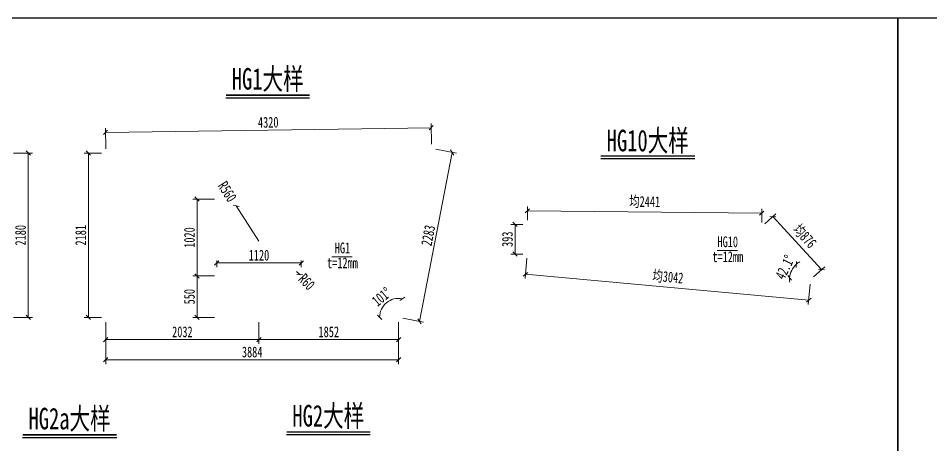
# Model space of a CAD drawing. Header units: millimetres. Extents: x -89049 to 410567, y -307459 to -100425.
# Drawn here: x 332898 to 345002, y -144293 to -138634 of the extents above; entities that cross this region are included whole.
import ezdxf
from ezdxf.enums import TextEntityAlignment as Align

# ---------------------------------------------------------------- set-up
doc = ezdxf.new("R2010")
doc.units = ezdxf.units.MM
doc.layers.get('Defpoints').update_dxf_attribs({"color": 8})
for name, color, linetype, lineweight in [('文字', 7, 'Continuous', 15), ('标注线及字体', 2, 'Continuous', 15), ('细实线', 4, 'Continuous', 15)]:
    doc.layers.add(name, color=color, linetype=linetype, lineweight=lineweight)
doc.styles.add('111', font='', dxfattribs={"width": 0.7})
doc.styles.add('BM_Dim', font='', dxfattribs={"width": 0.85})
doc.styles.get('111').set_extended_font_data('仿宋_GB2312')
doc.styles.get('BM_Dim').set_extended_font_data('仿宋_GB2312')
doc.dimstyles.new('200', dxfattribs={"dimscale": 0, "dimtxt": 2.5, "dimasz": 1, "dimexe": 1, "dimexo": 1, "dimgap": 0.6, "dimtad": 1, "dimdec": 0, "dimdsep": 46, "dimtxsty": '111', "dimblk": 'OBLIQUE', "dimcen": 0, "dimclrd": 4, "dimclre": 4, "dimclrt": 4, "dimadec": 1, "dimazin": 2, "dimtfac": 1, "dimtdec": 0, "dimtix": 1, "dimtmove": 2, "dimatfit": 3, "dimfxl": 4, "dimfxlon": 1, "dimtolj": 1, "dimlwd": -1, "dimlwe": -1, "dimarcsym": 0})

# ---------------------------------------------------------------- blocks, each defined once
blk = doc.blocks.new('_Oblique')
at = {"color": 0, "linetype": 'ByBlock', "lineweight": -2}
blk.add_line((-0.5, -0.5), (0.5, 0.5), dxfattribs=at)
blk = doc.blocks.new('*D1551')
at = {"layer": 'Defpoints', "color": 0, "transparency": 16777216}
for p in [(338375, -140087), (338379, -140362), (334059, -140422)]:
    blk.add_point(p, dxfattribs=at)
at = {"layer": '细实线', "color": 4, "transparency": 16777216}
for p, q in [((338378, -140305), (338374, -140030)), ((334058, -140365), (334054, -140091)), ((334055, -140148), (338375, -140087))]:
    blk.add_line(p, q, dxfattribs=at)
at = {"layer": '细实线', "color": 4, "transparency": 16777216, "xscale": 57.14285714285715, "yscale": 57.14285714285715, "zscale": 57.14285714285715}
for p, rotation in [((334055, -140148), 180.8002505892497), ((338375, -140087), 0.8002505892497132)]:
    blk.add_blockref('_Oblique', p, dxfattribs=dict(at, rotation=rotation))
at = {"layer": '细实线', "color": 4, "transparency": 16777216, "insert": (336214, -140015), "char_height": 142.9, "attachment_point": 5, "rotation": 0.8003, "style": '111'}
blk.add_mtext('\\A1;4320', dxfattribs=at)
blk = doc.blocks.new('*D1554')
at = {"layer": 'Defpoints', "color": 0, "transparency": 16777216}
for p in [(334059, -142603), (337943, -142603), (337943, -143165)]:
    blk.add_point(p, dxfattribs=at)
at = {"layer": '细实线', "color": 4, "transparency": 16777216}
for p, q in [((334059, -142937), (334059, -143222)), ((337943, -142937), (337943, -143222)), ((334059, -143165), (337943, -143165))]:
    blk.add_line(p, q, dxfattribs=at)
at = {"layer": '细实线', "color": 4, "transparency": 16777216, "xscale": 57.14285714285715, "yscale": 57.14285714285715, "zscale": 57.14285714285715}
for p, rotation in [((334059, -143165), 179.9999999999996), ((337943, -143165), 359.9999999999996)]:
    blk.add_blockref('_Oblique', p, dxfattribs=dict(at, rotation=rotation))
at = {"layer": '细实线', "color": 4, "transparency": 16777216, "insert": (336001, -143063), "char_height": 142.9, "attachment_point": 5, "style": '111'}
blk.add_mtext('\\A1;3884', dxfattribs=at)
blk = doc.blocks.new('*D1555')
at = {"layer": 'Defpoints', "color": 0, "transparency": 16777216}
for p in [(338379, -140362), (338655, -140415), (337943, -142603)]:
    blk.add_point(p, dxfattribs=at)
at = {"layer": '细实线', "color": 4, "transparency": 16777216}
for p, q in [((338435, -140373), (338711, -140426)), ((338219, -142657), (338655, -140415)), ((337999, -142614), (338275, -142668))]:
    blk.add_line(p, q, dxfattribs=at)
at = {"layer": '细实线', "color": 4, "transparency": 16777216, "xscale": 57.14285714285715, "yscale": 57.14285714285715, "zscale": 57.14285714285715}
for p, rotation in [((338655, -140415), 78.99999999998344), ((338219, -142657), 258.9999999999834)]:
    blk.add_blockref('_Oblique', p, dxfattribs=dict(at, rotation=rotation))
at = {"layer": '细实线', "color": 4, "transparency": 16777216, "insert": (338336, -141516), "char_height": 142.9, "attachment_point": 5, "rotation": 79, "style": '111'}
blk.add_mtext('\\A1;2283', dxfattribs=at)
blk = doc.blocks.new('*D1556')
at = {"layer": 'Defpoints', "color": 0, "transparency": 16777216}
for p in [(332777, -140423), (332777, -142603), (333031, -142603)]:
    blk.add_point(p, dxfattribs=at)
at = {"layer": '细实线', "color": 4, "transparency": 16777216}
for p, q in [((332834, -140423), (333088, -140423)), ((333031, -140423), (333031, -142603)), ((332834, -142603), (333088, -142603))]:
    blk.add_line(p, q, dxfattribs=at)
at = {"layer": '细实线', "color": 4, "transparency": 16777216, "xscale": 57.14285714285715, "yscale": 57.14285714285715, "zscale": 57.14285714285715}
for p, rotation in [((333031, -140423), 90), ((333031, -142603), 270)]:
    blk.add_blockref('_Oblique', p, dxfattribs=dict(at, rotation=rotation))
at = {"layer": '细实线', "color": 4, "transparency": 16777216, "insert": (332928, -141513), "char_height": 142.9, "attachment_point": 5, "rotation": 90, "style": '111'}
blk.add_mtext('\\A1;2180', dxfattribs=at)
blk = doc.blocks.new('*D1557')
at = {"layer": 'Defpoints', "color": 0, "transparency": 16777216}
for p in [(334059, -140422), (333829, -142603), (334059, -142603)]:
    blk.add_point(p, dxfattribs=at)
at = {"layer": '细实线', "color": 4, "transparency": 16777216}
for p, q in [((334002, -140422), (333772, -140422)), ((333829, -140422), (333829, -142603)), ((334002, -142603), (333772, -142603))]:
    blk.add_line(p, q, dxfattribs=at)
at = {"layer": '细实线', "color": 4, "transparency": 16777216, "xscale": 57.14285714285715, "yscale": 57.14285714285715, "zscale": 57.14285714285715}
for p, rotation in [((333829, -140422), 90), ((333829, -142603), 270)]:
    blk.add_blockref('_Oblique', p, dxfattribs=dict(at, rotation=rotation))
at = {"layer": '细实线', "color": 4, "transparency": 16777216, "insert": (333727, -141513), "char_height": 142.9, "attachment_point": 5, "rotation": 90, "style": '111'}
blk.add_mtext('\\A1;2181', dxfattribs=at)
blk = doc.blocks.new('*D1562')
at = {"layer": 'Defpoints', "color": 0, "transparency": 16777216}
for p in [(336091, -142053), (335271, -142603), (336091, -142603)]:
    blk.add_point(p, dxfattribs=at)
at = {"layer": '细实线', "color": 4, "transparency": 16777216}
for p, q in [((335500, -142053), (335214, -142053)), ((335271, -142053), (335271, -142603)), ((335500, -142603), (335214, -142603))]:
    blk.add_line(p, q, dxfattribs=at)
at = {"layer": '细实线', "color": 4, "transparency": 16777216, "xscale": 57.14285714285715, "yscale": 57.14285714285715, "zscale": 57.14285714285715}
for p, rotation in [((335271, -142053), 90), ((335271, -142603), 270)]:
    blk.add_blockref('_Oblique', p, dxfattribs=dict(at, rotation=rotation))
at = {"layer": '细实线', "color": 4, "transparency": 16777216, "insert": (335169, -142328), "char_height": 142.9, "attachment_point": 5, "rotation": 90, "style": '111'}
blk.add_mtext('\\A1;550', dxfattribs=at)
blk = doc.blocks.new('*D1563')
at = {"layer": 'Defpoints', "color": 0, "transparency": 16777216}
for p in [(335271, -141033), (336091, -141033), (336091, -142053)]:
    blk.add_point(p, dxfattribs=at)
at = {"layer": '细实线', "color": 4, "transparency": 16777216}
for p, q in [((335500, -141033), (335214, -141033)), ((335271, -142053), (335271, -141033)), ((335500, -142053), (335214, -142053))]:
    blk.add_line(p, q, dxfattribs=at)
at = {"layer": '细实线', "color": 4, "transparency": 16777216, "xscale": 57.14285714285715, "yscale": 57.14285714285715, "zscale": 57.14285714285715}
for p, rotation in [((335271, -141033), 90), ((335271, -142053), 270)]:
    blk.add_blockref('_Oblique', p, dxfattribs=dict(at, rotation=rotation))
at = {"layer": '细实线', "color": 4, "transparency": 16777216, "insert": (335169, -141543), "char_height": 142.9, "attachment_point": 5, "rotation": 90, "style": '111'}
blk.add_mtext('\\A1;1020', dxfattribs=at)
blk = doc.blocks.new('*D1564')
at = {"layer": 'Defpoints', "color": 0, "transparency": 16777216}
for p in [(336091, -142053), (334059, -142603), (336091, -142897)]:
    blk.add_point(p, dxfattribs=at)
at = {"layer": '细实线', "color": 4, "transparency": 16777216}
for p, q in [((334059, -142668), (334059, -142954)), ((336091, -142668), (336091, -142954)), ((334059, -142897), (336091, -142897))]:
    blk.add_line(p, q, dxfattribs=at)
at = {"layer": '细实线', "color": 4, "transparency": 16777216, "xscale": 57.14285714285715, "yscale": 57.14285714285715, "zscale": 57.14285714285715, "rotation": 180}
blk.add_blockref('_Oblique', (334059, -142897), dxfattribs=at)
at = {"layer": '细实线', "color": 4, "transparency": 16777216, "xscale": 57.14285714285715, "yscale": 57.14285714285715, "zscale": 57.14285714285715}
blk.add_blockref('_Oblique', (336091, -142897), dxfattribs=at)
at = {"layer": '细实线', "color": 4, "transparency": 16777216, "insert": (335075, -142795), "char_height": 142.9, "attachment_point": 5, "style": '111'}
blk.add_mtext('\\A1;2032', dxfattribs=at)
blk = doc.blocks.new('*D1565')
at = {"layer": 'Defpoints', "color": 0, "transparency": 16777216}
for p in [(336091, -142053), (337943, -142603), (337943, -142897)]:
    blk.add_point(p, dxfattribs=at)
at = {"layer": '细实线', "color": 4, "transparency": 16777216}
for p, q in [((336091, -142668), (336091, -142954)), ((337943, -142668), (337943, -142954)), ((336091, -142897), (337943, -142897))]:
    blk.add_line(p, q, dxfattribs=at)
at = {"layer": '细实线', "color": 4, "transparency": 16777216, "xscale": 57.14285714285715, "yscale": 57.14285714285715, "zscale": 57.14285714285715, "rotation": 180}
blk.add_blockref('_Oblique', (336091, -142897), dxfattribs=at)
at = {"layer": '细实线', "color": 4, "transparency": 16777216, "xscale": 57.14285714285715, "yscale": 57.14285714285715, "zscale": 57.14285714285715}
blk.add_blockref('_Oblique', (337943, -142897), dxfattribs=at)
at = {"layer": '细实线', "color": 4, "transparency": 16777216, "insert": (337017, -142795), "char_height": 142.9, "attachment_point": 5, "style": '111'}
blk.add_mtext('\\A1;1852', dxfattribs=at)
blk = doc.blocks.new('*D1566')
at = {"layer": 'Defpoints', "color": 0, "transparency": 16777216}
for p in [(335531, -141793), (336651, -141793), (336651, -141881)]:
    blk.add_point(p, dxfattribs=at)
at = {"layer": '细实线', "color": 4, "transparency": 16777216}
for p, q in [((335531, -141850), (335531, -141938)), ((336651, -141850), (336651, -141938)), ((335531, -141881), (336651, -141881))]:
    blk.add_line(p, q, dxfattribs=at)
at = {"layer": '细实线', "color": 4, "transparency": 16777216, "xscale": 57.14285714285715, "yscale": 57.14285714285715, "zscale": 57.14285714285715, "rotation": 180}
blk.add_blockref('_Oblique', (335531, -141881), dxfattribs=at)
at = {"layer": '细实线', "color": 4, "transparency": 16777216, "xscale": 57.14285714285715, "yscale": 57.14285714285715, "zscale": 57.14285714285715}
blk.add_blockref('_Oblique', (336651, -141881), dxfattribs=at)
at = {"layer": '细实线', "color": 4, "transparency": 16777216, "insert": (336091, -141779), "char_height": 142.9, "attachment_point": 5, "style": '111'}
blk.add_mtext('\\A1;1120', dxfattribs=at)
blk = doc.blocks.new('*D1567')
at = {"layer": 'Defpoints', "color": 0, "transparency": 16777216}
for p in [(335790, -141121), (336091, -141593)]:
    blk.add_point(p, dxfattribs=at)
at = {"layer": '细实线', "color": 4, "transparency": 16777216}
for p, q in [((335790, -141121), (336091, -141593)), ((336091, -141593), (335790, -141121))]:
    blk.add_line(p, q, dxfattribs=at)
at = {"layer": '细实线', "color": 4, "transparency": 16777216, "xscale": 57.14285714285715, "yscale": 57.14285714285715, "zscale": 57.14285714285715, "rotation": 122.5175892458309}
blk.add_blockref('_Oblique', (335790, -141121), dxfattribs=at)
at = {"layer": '细实线', "color": 4, "transparency": 16777216, "insert": (335671, -140934), "char_height": 142.9, "attachment_point": 5, "rotation": 302.5176, "style": '111'}
blk.add_mtext('\\A1;R560', dxfattribs=at)
blk = doc.blocks.new('*D1570')
at = {"layer": 'Defpoints', "color": 0, "transparency": 16777216}
for p in [(336591, -141993), (336633, -142036)]:
    blk.add_point(p, dxfattribs=at)
at = {"layer": '细实线', "color": 4, "transparency": 16777216}
for p, q in [((336633, -142036), (336591, -141993)), ((336591, -141993), (336633, -142036))]:
    blk.add_line(p, q, dxfattribs=at)
at = {"layer": '细实线', "color": 4, "transparency": 16777216, "xscale": 57.14285714285715, "yscale": 57.14285714285715, "zscale": 57.14285714285715, "rotation": 313.6470065939067}
blk.add_blockref('_Oblique', (336633, -142036), dxfattribs=at)
at = {"layer": '细实线', "color": 4, "transparency": 16777216, "insert": (336724, -142132), "char_height": 142.9, "attachment_point": 5, "rotation": 313.647, "style": '111'}
blk.add_mtext('\\A1;R60', dxfattribs=at)
blk = doc.blocks.new('*D1571')
at = {"layer": 'Defpoints', "color": 0, "transparency": 16777216}
for p in [(338022, -142200), (337729, -142470), (337950, -142569), (337546, -142603), (337908, -142603)]:
    blk.add_point(p, dxfattribs=at)
at = {"layer": '细实线', "color": 4, "transparency": 16777216}
blk.add_arc((337943, -142603), 252, 79, 180, dxfattribs=at)
at = {"layer": '细实线', "color": 4, "transparency": 16777216, "xscale": 57.14285714285715, "yscale": 57.14285714285715, "zscale": 57.14285714285715}
for p, rotation in [((337991, -142355), 348.9999999999809), ((337691, -142603), 270)]:
    blk.add_blockref('_Oblique', p, dxfattribs=dict(at, rotation=rotation))
at = {"layer": '细实线', "color": 4, "transparency": 16777216, "insert": (337718, -142330), "char_height": 142.9, "attachment_point": 5, "rotation": 39.5, "style": '111'}
blk.add_mtext('\\A1;101%%d', dxfattribs=at)
blk = doc.blocks.new('*D1740')
at = {"layer": 'Defpoints', "color": 0, "transparency": 16777216}
for p in [(339650, -141762), (343407, -142104), (343383, -142373)]:
    blk.add_point(p, dxfattribs=at)
at = {"layer": '细实线', "color": 4, "transparency": 16777216}
for p, q in [((339645, -141819), (339620, -142088)), ((339626, -142031), (343383, -142373)), ((343402, -142161), (343378, -142430))]:
    blk.add_line(p, q, dxfattribs=at)
at = {"layer": '细实线', "color": 4, "transparency": 16777216, "xscale": 57.14285714285715, "yscale": 57.14285714285715, "zscale": 57.14285714285715}
for p, rotation in [((339626, -142031), 174.795518557224), ((343383, -142373), 354.7955185572241)]:
    blk.add_blockref('_Oblique', p, dxfattribs=dict(at, rotation=rotation))
at = {"layer": '细实线', "color": 4, "transparency": 16777216, "insert": (341516, -142072), "char_height": 142.9, "attachment_point": 5, "rotation": 354.7955, "style": '111'}
blk.add_mtext('\\A1;均3042', dxfattribs=at)
blk = doc.blocks.new('*D1741')
at = {"layer": 'Defpoints', "color": 0, "transparency": 16777216}
for p in [(339650, -141369), (339489, -141762), (339650, -141762)]:
    blk.add_point(p, dxfattribs=at)
at = {"layer": '细实线', "color": 4, "transparency": 16777216}
for p, q in [((339593, -141369), (339432, -141369)), ((339489, -141369), (339489, -141762)), ((339593, -141762), (339432, -141762))]:
    blk.add_line(p, q, dxfattribs=at)
at = {"layer": '细实线', "color": 4, "transparency": 16777216, "xscale": 57.14285714285715, "yscale": 57.14285714285715, "zscale": 57.14285714285715}
for p, rotation in [((339489, -141369), 90), ((339489, -141762), 270)]:
    blk.add_blockref('_Oblique', p, dxfattribs=dict(at, rotation=rotation))
at = {"layer": '细实线', "color": 4, "transparency": 16777216, "insert": (339387, -141566), "char_height": 142.9, "attachment_point": 5, "rotation": 90, "style": '111'}
blk.add_mtext('\\A1;393', dxfattribs=at)
blk = doc.blocks.new('*D1742')
at = {"layer": 'Defpoints', "color": 0, "transparency": 16777216}
for p in [(342761, -141220), (339650, -141369), (342759, -141401)]:
    blk.add_point(p, dxfattribs=at)
at = {"layer": '细实线', "color": 4, "transparency": 16777216}
for p, q in [((339651, -141312), (339652, -141132)), ((339652, -141189), (342761, -141220)), ((342760, -141343), (342761, -141163))]:
    blk.add_line(p, q, dxfattribs=at)
at = {"layer": '细实线', "color": 4, "transparency": 16777216, "xscale": 57.14285714285715, "yscale": 57.14285714285715, "zscale": 57.14285714285715}
for p, rotation in [((339652, -141189), 179.4262908393075), ((342761, -141220), 359.4262908393075)]:
    blk.add_blockref('_Oblique', p, dxfattribs=dict(at, rotation=rotation))
at = {"layer": '细实线', "color": 4, "transparency": 16777216, "insert": (341208, -141074), "char_height": 142.9, "attachment_point": 5, "rotation": 359.4263, "style": '111'}
blk.add_mtext('\\A1;均2441', dxfattribs=at)
blk = doc.blocks.new('*D1743')
at = {"layer": 'Defpoints', "color": 0, "transparency": 16777216}
for p in [(342759, -141401), (343554, -141969), (343407, -142104)]:
    blk.add_point(p, dxfattribs=at)
at = {"layer": '细实线', "color": 4, "transparency": 16777216}
for p, q in [((342801, -141362), (342948, -141227)), ((342906, -141266), (343554, -141969)), ((343449, -142066), (343596, -141931))]:
    blk.add_line(p, q, dxfattribs=at)
at = {"layer": '细实线', "color": 4, "transparency": 16777216, "xscale": 57.14285714285715, "yscale": 57.14285714285715, "zscale": 57.14285714285715}
for p, rotation in [((342906, -141266), 132.6489191297598), ((343554, -141969), 312.6489191297598)]:
    blk.add_blockref('_Oblique', p, dxfattribs=dict(at, rotation=rotation))
at = {"layer": '细实线', "color": 4, "transparency": 16777216, "insert": (343326, -141529), "char_height": 142.9, "attachment_point": 5, "rotation": 312.6489, "style": '111'}
blk.add_mtext('\\A1;均876', dxfattribs=at)
blk = doc.blocks.new('*D1744')
at = {"layer": 'Defpoints', "color": 0, "transparency": 16777216}
for p in [(342783, -141426), (339685, -141765), (343175, -141952), (343372, -142101), (343384, -142079)]:
    blk.add_point(p, dxfattribs=at)
at = {"layer": '细实线', "color": 4, "transparency": 16777216}
for start, end in [(132.6489, 174.7955), (120.8374, 132.6489), (174.7955, 186.607)]:
    blk.add_arc((343407, -142104), 278, start, end, dxfattribs=at)
at = {"layer": '细实线', "color": 4, "transparency": 16777216, "xscale": 57.14285714285715, "yscale": 57.14285714285715, "zscale": 57.14285714285715}
for p, rotation in [((343219, -141900), 222.6489191297617), ((343131, -142079), 84.79551855722296)]:
    blk.add_blockref('_Oblique', p, dxfattribs=dict(at, rotation=rotation))
at = {"layer": '细实线', "color": 4, "transparency": 16777216, "insert": (343068, -141937), "char_height": 142.86, "attachment_point": 5, "rotation": 63.7222, "style": '111'}
blk.add_mtext('\\A1;42.1%%d', dxfattribs=at)

msp = doc.modelspace()

# ---------------------------------------------------------------- linework, layer by layer
at = {"color": 4}
for p, q in [((335653, -139688), (336762.3, -139688)), ((340625.5, -140495.7), (341873.3, -140495.7)), ((336457.3, -144158.3), (337566.7, -144158.3)), ((332955.7, -144195.7), (334203.4, -144195.7))]:
    msp.add_line(p, q, dxfattribs=at)
at = {"color": 6, "const_width": 20.6}
for points in [[(335653, -139653.7), (336762.3, -139653.7)], [(340625.5, -140461.4), (341873.3, -140461.4)], [(332955.7, -144161.4), (334203.4, -144161.4)], [(336457.3, -144124), (337566.7, -144124)]]:
    msp.add_lwpolyline(points, dxfattribs=at)
at = {"layer": 'Defpoints'}
for points in [[(344566.6, -138634.1), (322566.6, -138634.1), (322566.6, -153251.3), (344566.6, -153251.3)], [(366566.6, -138634.1), (344566.6, -138634.1), (344566.6, -153251.3), (366566.6, -153251.3)]]:
    msp.add_lwpolyline(points, close=True, dxfattribs=at)
at = {"layer": '细实线'}
for p, q in [((342170.3, -141717), (342439, -141717)), ((337058.8, -141798.3), (337327.5, -141798.3))]:
    msp.add_line(p, q, dxfattribs=at)

# ---------------------------------------------------------------- texts
at = {"layer": '文字', "style": 'BM_Dim', "width": 0.7}
for s, p in [('HG1', (337198.3, -141795.3)), ('HG10', (342309.8, -141714)), ('t=12mm', (342309.8, -141912.3)), ('t=12mm', (337198.3, -141993.6))]:
    msp.add_text(s, height=142.86, dxfattribs=at).set_placement(p, align=Align.BOTTOM_CENTER)
at = {"layer": '标注线及字体', "style": '111', "width": 0.7}
for s, p in [('HG1大样', (336206.6, -139431.5)), ('HG10大样', (341248.3, -140250.4)), ('HG2a大样', (333578.5, -143939.2)), ('HG2大样', (337010.9, -143901.8))]:
    msp.add_text(s, height=285.71, dxfattribs=at).set_placement(p, align=Align.MIDDLE)

# ---------------------------------------------------------------- dimensions: what is measured, and where the dimension line sits
at = {"layer": '细实线'}
for p1, p2, distance, picture, middle in [((334059, -140422), (338378.9, -140361.7), 274.2, '*D1551', (336213.7, -140015.4)), ((337943.3, -142603), (338378.9, -140361.7), -280.9, '*D1555', (338336.5, -141516.5)), ((339650.0957, -141369.4902), (339650.0957, -141762.0494), -160.6829, '*D1741', (339387.1734, -141565.7698)), ((334059, -142603), (337943.3, -142603), -562.1, '*D1554', (336001.1, -143062.9))]:
    dim = msp.add_aligned_dim(p1=p1, p2=p2, distance=distance, dimstyle='200', override={"dimscale": 57.142857, "dimblk": 'Oblique'}, dxfattribs=at)
    dim.commit()
    dim.dimension.update_dxf_attribs({"geometry": picture, "text_midpoint": middle})
for base, p1, p2, picture, middle in [((333030.7, -142603), (332777.1, -140422.6), (332777.1, -142603), '*D1556', (332928.5, -141512.8)), ((333829.2, -142603), (334059, -140422), (334059, -142603), '*D1557', (333726.9, -141512.5)), ((335271, -141033), (336091.4, -142053), (336091.4, -141033), '*D1563', (335168.8, -141543)), ((335271, -142603), (336091.4, -142053), (336091.4, -142603), '*D1562', (335168.8, -142328))]:
    dim = msp.add_linear_dim(base=base, p1=p1, p2=p2, angle=90, dimstyle='200', override={"dimscale": 57.142857, "dimblk": 'Oblique'}, dxfattribs=at)
    dim.commit()
    dim.dimension.update_dxf_attribs({"geometry": picture, "text_midpoint": middle})
for center, mpoint, picture, middle in [((336091.4, -141593), (335790.4, -141120.8), '*D1567', (335671.2, -140933.9)), ((336591.4, -141993), (336632.8, -142036.5), '*D1570', (336724.1, -142132.1))]:
    dim = msp.add_radius_dim(center=center, mpoint=mpoint, dimstyle='200', override={"dimscale": 57.142857, "dimblk": 'Oblique'}, dxfattribs=at)
    dim.commit()
    dim.dimension.update_dxf_attribs({"geometry": picture, "text_midpoint": middle, "dimtype": 164})
for p1, p2, distance, text, picture, middle in [((339650.1, -141369.5), (342759.1, -141400.6), 180.7, '均2441', '*D1742', (341207.7, -141074)), ((342759.1, -141400.6), (343407.2, -142104.3), 199.2, '均876', '*D1743', (343325.6, -141529.1)), ((339650.1, -141762), (343407.2, -142104.3), -270.2, '均3042', '*D1740', (341516, -142072.4))]:
    dim = msp.add_aligned_dim(p1=p1, p2=p2, distance=distance, text=text, dimstyle='200', override={"dimscale": 57.142857, "dimtxsty": '111', "dimblk": 'Oblique'}, dxfattribs=at)
    dim.commit()
    dim.dimension.update_dxf_attribs({"geometry": picture, "text_midpoint": middle})
for base, line1, line2, picture, middle in [((343175.1, -141951.8), ((339685, -141765.2), (343372.4, -142101.1)), ((343383.5, -142078.5), (342782.8, -141426.4)), '*D1744', (343068, -141936.8)), ((337729.2, -142469.6), ((338021.6, -142200.2), (337949.9, -142568.7)), ((337908.3, -142603), (337546.4, -142603)), '*D1571', (337717.8, -142329.5))]:
    dim = msp.add_angular_dim_2l(base=base, line1=line1, line2=line2, dimstyle='200', override={"dimscale": 57.142857, "dimblk": 'Oblique'}, dxfattribs=at)
    dim.commit()
    dim.dimension.update_dxf_attribs({"geometry": picture, "text_midpoint": middle})
for base, p1, p2, picture, middle in [((336651.4, -141881), (335531.4, -141793), (336651.4, -141793), '*D1566', (336091.4, -141778.8)), ((336091.4, -142896.9), (334059, -142603), (336091.4, -142053), '*D1564', (335075.2, -142794.7)), ((337943.3, -142896.9), (336091.4, -142053), (337943.3, -142603), '*D1565', (337017.3, -142794.7))]:
    dim = msp.add_linear_dim(base=base, p1=p1, p2=p2, dimstyle='200', override={"dimscale": 57.142857, "dimblk": 'Oblique'}, dxfattribs=at)
    dim.commit()
    dim.dimension.update_dxf_attribs({"geometry": picture, "text_midpoint": middle})

doc.saveas('drawing.dxf')
